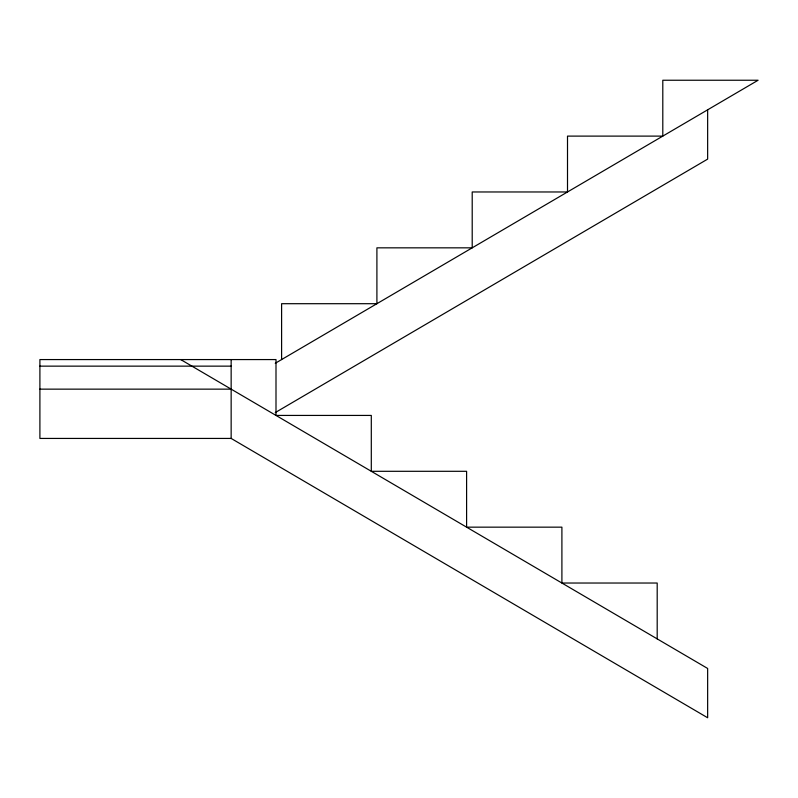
<?xml version="1.0" encoding="UTF-8"?>
<svg xmlns="http://www.w3.org/2000/svg" width="798" height="798" viewBox="0 0 798 798"><rect width="100%" height="100%" fill="white"/><g stroke="black" fill="none" stroke-linecap="round" stroke-linejoin="round"><path stroke-width="1.2" d="M275.25 363.29L758.1 80.239L662.799 80.239L662.799 136.109L567.508 136.109L567.508 191.969L472.207 191.969L472.207 247.839L376.905 247.839L376.905 303.699L281.604 303.699L281.604 359.569M275.25 412.586L707.646 159.111L707.646 109.815M39.9 366.142L231.151 366.142M39.9 389.145L231.151 389.145M180.707 359.569L707.646 668.465L707.646 717.761L231.151 438.431L39.9 438.431L39.9 359.569L275.998 359.569L275.998 415.429L371.299 415.429L371.299 471.299L466.601 471.299L466.601 527.159L561.902 527.159L561.902 583.029L657.193 583.029L657.193 638.889M231.151 359.569L231.151 438.431"/></g></svg>
